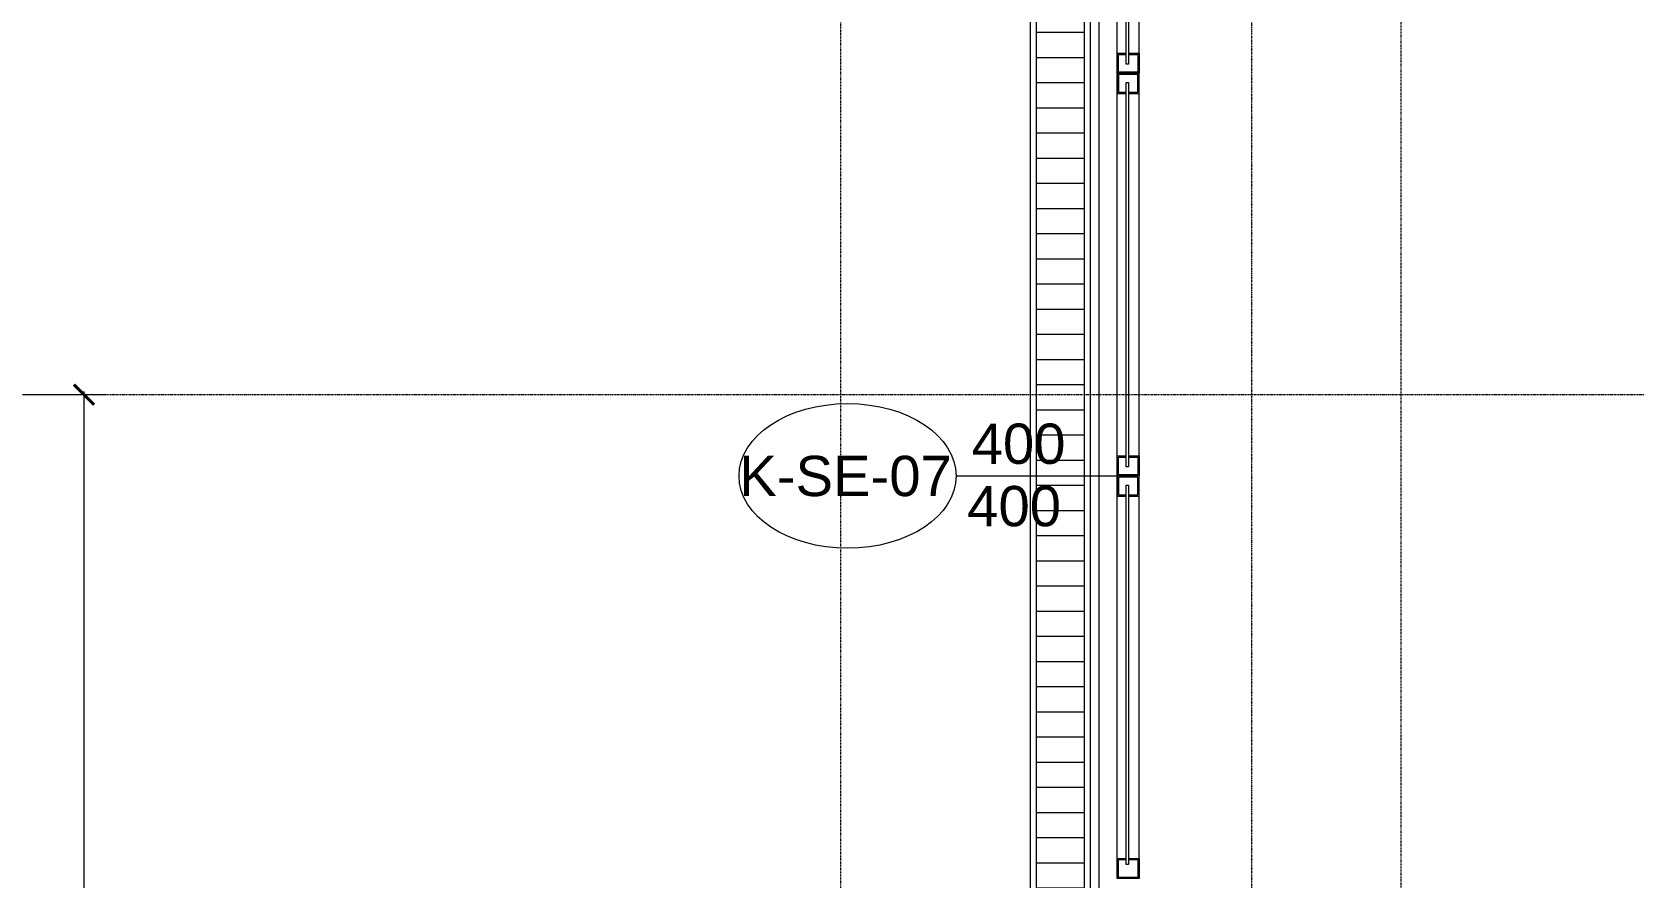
# Model space of a CAD drawing. Extents: x -1439 to 23780, y -1362 to 4476.
# Drawn here: x 919.6 to 1317.4, y 3465 to 3675.1 of the extents above; entities that cross this region are included whole.
import ezdxf
from ezdxf.enums import TextEntityAlignment as Align

# ---------------------------------------------------------------- set-up
doc = ezdxf.new("R2010")
doc.units = 0
doc.header["$MEASUREMENT"] = 0
doc.linetypes.add('Audi$0$DASHDOT2', pattern=[0.5, 0.25, -0.125, 0, -0.125])
doc.linetypes.add('Audi$0$DOT2', pattern=[0.125, 0, -0.125])
doc.layers.get('0').update_dxf_attribs({"color": 9, "lineweight": 9})
doc.layers.get('Defpoints').update_dxf_attribs({"color": 9, "lineweight": 9})
for name, color, linetype, lineweight in [('Audi$0$06D', 8, 'Continuous', 9), ('Audi$0$10', 8, 'Continuous', 9), ('Audi$0$15', 8, 'Continuous', 9), ('Audi$0$20', 8, 'Audi$0$DOT2', 9), ('Audi$0$22', 8, 'Continuous', 9), ('Audi$0$24', 8, 'Audi$0$DASHDOT2', 9), ('Audi$0$25', 8, 'Continuous', 9), ('Audi$0$35', 8, 'Continuous', 9)]:
    doc.layers.add(name, color=color, linetype=linetype, lineweight=lineweight)
doc.styles.add('Audi$0$Arial', font='arial.ttf', dxfattribs={"height": 2.5})
doc.styles.add('Audi$0$MuuM_TEXT-STANDART', font='ARIALN.TTF')
doc.dimstyles.new('Audi$0$MuuM_DIM50', dxfattribs={"dimscale": 5, "dimtxt": 2, "dimasz": 1, "dimexe": 1, "dimexo": 1, "dimgap": 1, "dimtad": 1, "dimdec": 1, "dimrnd": 0.5, "dimdsep": 46, "dimtxsty": 'Audi$0$MuuM_TEXT-STANDART', "dimblk": 'Audi$0$_ArchTick', "dimcen": 0, "dimdle": 0.15, "dimclrd": 256, "dimclre": 256, "dimclrt": 256, "dimadec": 0, "dimazin": 0, "dimtfac": 5, "dimtdec": 1, "dimtix": 1, "dimtmove": 2, "dimatfit": 3, "dimldrblk": 'Audi$0$_Dot', "dimfxl": 3, "dimfxlon": 1, "dimtolj": 1, "dimlwd": -1, "dimlwe": -1, "dimarcsym": 0})

# ---------------------------------------------------------------- blocks, each defined once
blk = doc.blocks.new('*U523')
h = blk.add_hatch()
h.set_pattern_fill('ANSI31', color=256, scale=50, angle=225, style=0)
h.paths.add_polyline_path([(1.5, 13.5), (1.5, 1.5), (394.5, 1.5), (394.5, 13.5)])
for points in [[(0, 15), (0, 0), (396, 0), (396, 15)], [(1.5, 13.5), (1.5, 1.5), (394.5, 1.5), (394.5, 13.5)]]:
    blk.add_lwpolyline(points, close=True)
blk = doc.blocks.new('Audi$0$0_doorno')
blk.add_lwpolyline([(4.5, 0), (12.5, 0)])
blk.add_ellipse((-0.891, 0), major_axis=(-5.391, 0), ratio=0.666667)
at = {"style": 'Audi$0$Arial'}
blk.add_attdef('YUKSEKLIK', text='', height=2, dxfattribs=at).set_placement((5, 12.3), align=Align.TOP_LEFT)
blk.add_attdef('KAPINO', text='', height=2, dxfattribs=at).set_placement((0, 0), align=Align.MIDDLE)
blk.add_attdef('GENISLIK', text='', height=2, dxfattribs=at).set_placement((5, -3.789), align=Align.BOTTOM_LEFT)
blk = doc.blocks.new('Audi$0$p-seksiyonel-5851')
at = {"layer": 'Audi$0$06D'}
for points in [[(-13.45, 2.7), (-297.66, 2.7)], [(-13.35, -2.7), (-297.66, -2.7)]]:
    blk.add_lwpolyline(points, dxfattribs=at)
at = {"layer": 'Audi$0$10'}
for points in [[(-213.35, -0.05), (-213.35, -2.7), (-208.35, -2.7), (-208.35, 2.7), (-213.35, 2.7), (-213.35, 0.45)], [(-213.05, -0.05), (-213.05, -2.4), (-208.65, -2.4), (-208.65, 2.4), (-213.05, 2.4), (-213.05, 0.45)], [(-203.35, -0.05), (-203.35, -2.7), (-208.35, -2.7), (-208.35, 2.7), (-203.35, 2.7), (-203.35, 0.45)], [(-203.65, -0.05), (-203.65, -2.4), (-208.05, -2.4), (-208.05, 2.4), (-203.65, 2.4), (-203.65, 0.45)], [(-113.35, -0.05), (-113.35, -2.7), (-108.35, -2.7), (-108.35, 2.7), (-113.35, 2.7), (-113.35, 0.45)], [(-113.05, -0.05), (-113.05, -2.4), (-108.65, -2.4), (-108.65, 2.4), (-113.05, 2.4), (-113.05, 0.45)], [(-103.35, -0.05), (-103.35, -2.7), (-108.35, -2.7), (-108.35, 2.7), (-103.35, 2.7), (-103.35, 0.45)], [(-103.65, -0.05), (-103.65, -2.4), (-108.05, -2.4), (-108.05, 2.4), (-103.65, 2.4), (-103.65, 0.45)], [(-13.35, -0.05), (-13.35, -2.7), (-8.35, -2.7), (-8.35, 2.7), (-13.35, 2.7), (-13.35, 0.45)], [(-13.05, -0.05), (-13.05, -2.4), (-8.65, -2.4), (-8.65, 2.4), (-13.05, 2.4), (-13.05, 0.45)]]:
    blk.add_lwpolyline(points, dxfattribs=at)
at = {"layer": 'Audi$0$15'}
for points in [[(-210.65, 0.45), (-299.64, 0.45), (-299.64, -0.05), (-210.65, -0.05), (-210.65, 0.45)], [(-206.05, 0.45), (-206.05, -0.05), (-110.65, -0.05), (-110.65, 0.45)], [(-110.65, 0.45), (-206.05, 0.45)], [(-106.05, -0.05), (-11.85, -0.05), (-11.85, 0.45), (-106.05, 0.45), (-106.05, -0.05)]]:
    blk.add_lwpolyline(points, dxfattribs=at)
at = {"layer": 'Audi$0$20'}
blk.add_lwpolyline([(-316.7, -1.22), (-316.7, -67.69), (99.99, -67.69), (99.99, -1.22)], dxfattribs=at)
blk = doc.blocks.new('Audi$0$_ArchTick')
at = {"color": 0, "linetype": 'ByBlock', "const_width": 0.15}
blk.add_lwpolyline([(-0.5, -0.5), (0.5, 0.5)], dxfattribs=at)
blk = doc.blocks.new('*D503')
at = {"layer": 'Audi$0$25', "transparency": 16777216}
for p, q in [((-3805, 800), (-3785, 800)), ((-3790, 800.75), (-3790, -0.75)), ((-3805, 0), (-3785, 0))]:
    blk.add_line(p, q, dxfattribs=at)
at = {"layer": 'Defpoints', "color": 0, "transparency": 16777216}
for p in [(-3840, 800), (-3840, 0), (-3790, 0)]:
    blk.add_point(p, dxfattribs=at)
at = {"layer": 'Audi$0$25', "transparency": 16777216, "xscale": 5, "yscale": 5, "zscale": 5}
for p, rotation in [((-3790, 800), 90), ((-3790, 0), 270)]:
    blk.add_blockref('Audi$0$_ArchTick', p, dxfattribs=dict(at, rotation=rotation))
at = {"layer": 'Audi$0$25', "transparency": 16777216, "insert": (-3800.11, 400), "char_height": 10, "attachment_point": 5, "rotation": 90, "style": 'Audi$0$MuuM_TEXT-STANDART'}
blk.add_mtext('\\A1;800', dxfattribs=at)
blk = doc.blocks.new('Audi$0$_Dot')
at = {"color": 0, "linetype": 'ByBlock', "lineweight": -2}
blk.add_line((-0.5, 0), (-1, 0), dxfattribs=at)
at = {"color": 0, "linetype": 'ByBlock', "const_width": 0.5}
blk.add_lwpolyline([(-0.25, 0, 1), (0.25, 0, 1)], format="xyb", close=True, dxfattribs=at)
blk = doc.blocks.new('Audi$0$P-AKS_AUDI')
at = {"layer": 'Audi$0$24'}
for points in [[(-3500, -2590), (-3500, 1250)], [(-3840, 800), (360, 800)]]:
    blk.add_lwpolyline(points, dxfattribs=at)
at = {"layer": 'Audi$0$25'}
dim = blk.add_linear_dim(base=(-3790, 0), p1=(-3840, 800), p2=(-3840, 0), angle=90, dimstyle='Audi$0$MuuM_DIM50', dxfattribs=at)
dim.commit()
dim.dimension.update_dxf_attribs({"geometry": '*D503', "text_midpoint": (-3800.11, 400)})
blk = doc.blocks.new('Audi$0$p-zemin kat')
at = {"layer": 'Audi$0$20'}
blk.add_lwpolyline([(1120.5, 3360), (1120.5, 3760)], dxfattribs=at)
at = {"xscale": -1, "rotation": 90}
blk.add_blockref('Audi$0$p-seksiyonel-5851', (1191.81, 3456.46), dxfattribs=at)
at = {"layer": 'Audi$0$24'}
blk.add_blockref('Audi$0$P-AKS_AUDI', (4722.5, 2785), dxfattribs=at)

msp = doc.modelspace()

# ---------------------------------------------------------------- linework, layer by layer
at = {"layer": 'Audi$0$35'}
msp.add_lwpolyline([(1184.5, 2827), (1964.5, 2827), (1964.5, 2827), (2200.5, 2827), (2200.5, 3863), (1964.5, 3863), (1964.5, 3803), (1880.5, 3803), (1880.5, 3863), (1264.5, 3863), (1264.5, 3803), (1184.5, 3803)], close=True, dxfattribs=at)

# ---------------------------------------------------------------- block references
at = {"layer": 'Audi$0$06D', "rotation": 90}
msp.add_blockref('*U523', (1182.5, 3362), dxfattribs=at)
at = {"layer": 'Audi$0$10'}
msp.add_blockref('Audi$0$p-zemin kat', (0, 0), dxfattribs=at)
at = {"layer": 'Audi$0$22'}
ref = msp.add_blockref('Audi$0$0_doorno', (1126.61, 3564.81), dxfattribs=dict(at, xscale=5, yscale=5, zscale=5))
ref.add_attrib('KAPINO', 'K-SE-07', dxfattribs={"layer": '0', "height": 10, "style": 'Audi$0$Arial'}).set_placement((1121.64, 3564.81), align=Align.MIDDLE)
ref.add_attrib('GENISLIK', '400', dxfattribs={"layer": '0', "height": 10, "style": 'Audi$0$Arial'}).set_placement((1152.95, 3564.81), align=Align.BOTTOM_LEFT)
ref.add_attrib('YUKSEKLIK', '400', dxfattribs={"layer": '0', "height": 10, "style": 'Audi$0$Arial'}).set_placement((1151.84, 3562.31), align=Align.TOP_LEFT)

doc.saveas('drawing.dxf')
